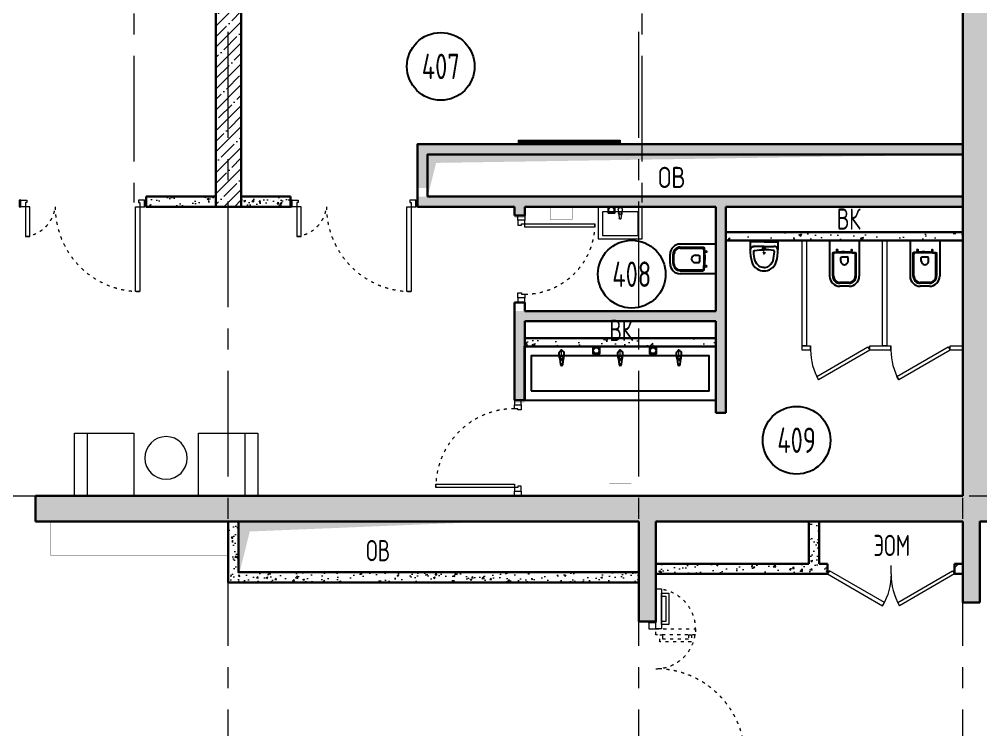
# Model space of a CAD drawing. Header units: millimetres. Extents: x -13407 to 93998, y -2611 to 109271.
# Drawn here: x 40216 to 51575, y 17199 to 25589 of the extents above; entities that cross this region are included whole.
import ezdxf
from ezdxf.enums import TextEntityAlignment as Align

# ---------------------------------------------------------------- set-up
doc = ezdxf.new("R2010")
doc.units = ezdxf.units.MM
for name, pattern in [('ACAD_ISO03W100', [30, 12, -18]), ('ADSK_Скрыто', [6, 3, -3]), ('CENTER', [2, 1.25, -0.25, 0.25, -0.25])]:
    doc.linetypes.add(name, pattern=pattern)
for name, color, linetype, lineweight in [('АР_Двери', 5, 'Continuous', 18), ('АР_Маркер экспликации', 239, 'Continuous', 13), ('АР_Номер помещения', 1, 'Continuous', 25), ('АР_Оси', 193, 'Continuous', 9), ('АР_Перегородки газоблок', 165, 'Continuous', 30), ('АР_Перегородки газоблок_Штрих', 165, 'Continuous', 5), ('АР_Перегородки сантехнические', 216, 'Continuous', 9), ('АР_Перегородки_кирпич_Штрих', 244, 'Continuous', 5), ('АР_Помещения_площадь', 19, 'Continuous', 9), ('АР_Сущ Несущая стена', 202, 'Continuous', 30), ('АР_Шкафы ЭОМ', 1, 'Continuous', 0), ('АР_Штриховка монолит', 250, 'Continuous', 9), ('Спринклеры', 7, 'Continuous', 18), ('ТХ_мебель передв', 250, 'Continuous', 13), ('ТХ_ОСНОВНОЙ', 103, 'Continuous', 25)]:
    doc.layers.add(name, color=color, linetype=linetype, lineweight=lineweight)
for name, color, linetype in [('АР_Отверстия', 251, 'Continuous'), ('ТХ_дозаторы', 7, 'Continuous'), ('ТХ_обор_бытовое', 14, 'Continuous'), ('ТХ_сантехника', 253, 'Continuous')]:
    doc.layers.add(name, color=color, linetype=linetype)
doc.layers.get('ТХ_ОСНОВНОЙ').off()
doc.styles.add('ICOCPEUR', font='isocpeur.ttf')
doc.styles.add('ISOCPEUR', font='isocpeur.ttf', dxfattribs={"width": 0.7})
doc.styles.get("Standard").update_dxf_attribs({"font": 'arial.ttf'})
pattern_1 = [(50, (-195010.61, -55205.68), (215.17805, -18.82564), [22.5, -247.5]), (355, (-195010.61, -55205.68), (-41.6254, 225.65764), [18, -198]), (100.45144, (-194992.68, -55207.25), (173.55265, 206.832), [19.12206, -210.34263]), (46.1842, (-195010.61, -55145.68), (320.1724, -49.65578), [33.75, -371.25]), (96.63564, (-194983.93, -55149.82), (280.3986, 292.23558), [28.6831, -315.51413]), (351.18416, (-195010.6, -55145.68), (280.3986, 292.2356), [27, -297]), (21, (-194980.61, -55160.68), (179.07212, -120.78567), [22.5, -247.5]), (326, (-194980.61, -55160.68), (72.9946, 217.54501), [18, -198]), (71.451445, (-194965.7, -55170.75), (252.06671, 96.75935), [19.12206, -210.34263]), (37.5, (-195010.615, -55205.68), (3.647957, 99.868156), [0, -195.6, 0, -201, 0, -198.75]), (7.5, (-195010.61, -55205.68), (78.92086, 118.323514), [0, -114.6, 0, -191.1, 0, -75.75]), (327.5, (-195077.515, -55205.68), (160.14673, -6.766462), [0, -75, 0, -234, 0, -310.5]), (317.5, (-195107.51, -55205.68), (174.95585, 30.031495), [0, -97.5, 0, -155.4, 0, -220.5])]

# ---------------------------------------------------------------- blocks, each defined once
blk = doc.blocks.new('*U145')
at = {"color": 253}
for p, q in [((-700, 0), (-700, 50)), ((0, 0), (0, 50))]:
    blk.add_line(p, q, dxfattribs=at)
blk.add_lwpolyline([(0, 0), (-606, -350), (-628, -312), (-22, 38)], close=True, dxfattribs=at)
blk.add_arc((0, 0), 700, 180, 210, dxfattribs=at)
blk = doc.blocks.new('*U146')
at = {"color": 253}
for p, q in [((-700, 0), (-700, 50)), ((0, 0), (0, 50))]:
    blk.add_line(p, q, dxfattribs=at)
blk.add_lwpolyline([(0, 0), (-606, -350), (-628, -312), (-22, 38)], close=True, dxfattribs=at)
blk.add_arc((0, 0), 700, 180, 210, dxfattribs=at)
blk = doc.blocks.new('Полуторная_на лестницу')
at = {"color": 253}
for points in [[(75, 80), (75, 1080), (125, 1080), (125, 80)], [(1375, 430), (1375, 80), (1425, 80), (1425, 430)]]:
    blk.add_lwpolyline(points, close=True, dxfattribs=at)
for points in [[(0, 0), (0, 80), (20, 80), (20, 0), (0, 0)], [(20, 80), (20, 0), (90, 0), (90, 30), (75, 30), (75, 80), (20, 80)], [(1480, 80), (1480, 0), (1410, 0), (1410, 30), (1425, 30), (1425, 80), (1480, 80)], [(1500, 0), (1500, 80), (1480, 80), (1480, 0), (1500, 0)]]:
    blk.add_lwpolyline(points, dxfattribs=at)
at = {"color": 253, "linetype": 'ACAD_ISO03W100', "ltscale": 3}
for centre, radius, start, end in [((75, 80), 1000, 0, 90), ((1465, 40), 392, 95.9075, 174.0925)]:
    blk.add_arc(centre, radius, start, end, dxfattribs=at)
blk = doc.blocks.new('*U242')
at = {"layer": 'АР_Номер помещения', "color": 253}
blk.add_circle((-14654, 591), 400, dxfattribs=at)
at = {"layer": 'АР_Номер помещения', "color": 253, "style": 'ISOCPEUR', "width": 0.7}
blk.add_attdef('НОМЕР_ПОМЕЩЕНИЯ', text='', height=300, dxfattribs=at).set_placement((-14654, 591), align=Align.MIDDLE_CENTER)
at = {"layer": 'АР_Помещения_площадь', "color": 253, "lineweight": 30, "width": 0.7, "flags": 104}
blk.add_attdef('ИМЯ_ПОМЕЩЕНИЯ', text='', height=100, dxfattribs=at).set_placement((158, 1217), align=Align.MIDDLE_CENTER)
blk = doc.blocks.new('*U243')
at = {"layer": 'АР_Номер помещения', "color": 253}
blk.add_circle((-21216, 2032), 400, dxfattribs=at)
at = {"layer": 'АР_Номер помещения', "color": 253, "style": 'ISOCPEUR', "width": 0.7}
blk.add_attdef('НОМЕР_ПОМЕЩЕНИЯ', text='', height=300, dxfattribs=at).set_placement((-21216, 2032), align=Align.MIDDLE_CENTER)
at = {"layer": 'АР_Помещения_площадь', "color": 253, "lineweight": 30, "width": 0.7, "flags": 104}
blk.add_attdef('ИМЯ_ПОМЕЩЕНИЯ', text='', height=100, dxfattribs=at).set_placement((158, 1217), align=Align.MIDDLE_CENTER)
blk = doc.blocks.new('*U227')
at = {"layer": 'АР_Номер помещения', "color": 253}
blk.add_circle((-20943, -3362), 400, dxfattribs=at)
at = {"layer": 'АР_Номер помещения', "color": 253, "style": 'ISOCPEUR', "width": 0.7}
blk.add_attdef('НОМЕР_ПОМЕЩЕНИЯ', text='', height=300, dxfattribs=at).set_placement((-20943, -3362), align=Align.MIDDLE_CENTER)
at = {"layer": 'АР_Помещения_площадь', "color": 253, "lineweight": 30, "width": 0.7, "flags": 104}
blk.add_attdef('ИМЯ_ПОМЕЩЕНИЯ', text='', height=100, dxfattribs=at).set_placement((158, 1217), align=Align.MIDDLE_CENTER)
blk = doc.blocks.new('*U99')
at = {"color": 253}
for p, q in [((-750, 0), (-750, 100)), ((0, 0), (0, 100))]:
    blk.add_line(p, q, dxfattribs=at)
blk.add_lwpolyline([(0, 0), (-650, -375), (-671, -337), (-22, 38)], close=True, dxfattribs=at)
blk.add_arc((0, 0), 750, 180, 210, dxfattribs=at)
blk = doc.blocks.new('*U100')
at = {"color": 253}
for p, q in [((-750, 0), (-750, 100)), ((0, 0), (0, 100))]:
    blk.add_line(p, q, dxfattribs=at)
blk.add_lwpolyline([(0, 0), (-650, -375), (-671, -337), (-22, 38)], close=True, dxfattribs=at)
blk.add_arc((0, 0), 750, 180, 210, dxfattribs=at)
blk = doc.blocks.new('Писуар')
at = {"color": 253}
for points in [[(0, 53), (116, 53, 0.328868), (164, 90, 0.066999), (145, 234, 0.172209), (82, 318, 0.143285), (0, 342, 0.143285), (-82, 318, 0.172209), (-145, 234, 0.066999), (-164, 90)], [(-58, 286, 0.137396), (-106, 222)], [(58, 286, -0.137396), (106, 222)], [(-164, 90, 0.328868), (-116, 53, 8)], [(0, 93, 0.419996), (-16, 77, 0.151492), (-11, 66), (0, 66)], [(0, 93, -0.419996), (16, 77, -0.151492), (11, 66), (0, 66)]]:
    blk.add_lwpolyline(points, format="xyb", dxfattribs=at)
for points in [[(0, 0), (-164, 0), (-164, 90)], [(0, 53), (-116, 53)], [(0, 0), (164, 0), (164, 90)]]:
    blk.add_lwpolyline(points, dxfattribs=at)
blk.add_lwpolyline([(-21, 0), (21, 0), (21, -16), (-21, -16)], close=True, dxfattribs=at)
for centre, radius, start, end in [((0, 187), 115, 90, 120.5102), ((282, 110), 404, 163.8712, 178.9693), ((3, 912), 819, 262.0158, 269.8149)]:
    blk.add_arc(centre, radius, start, end, dxfattribs=at)
at = {"color": 253, "extrusion": (0, 0, -1)}
for centre, radius, start, end in [((0, 187), 115, 90, 120.5102), ((282, 110), 404, 163.8712, 178.9693), ((3, 912), 819, 262.0158, 269.8149)]:
    blk.add_arc(centre, radius, start, end, dxfattribs=at)
at = {"color": 253}
for points, start_tangent, end_tangent in [([(-122, 117), (-111, 101)], (0.014037, -0.999901), (0.974129, -0.225992)), ([(122, 117), (111, 101)], (-0.014037, -0.999901), (-0.974129, -0.225992))]:
    blk.add_spline(points, degree=3, dxfattribs=dict(at, start_tangent=start_tangent, end_tangent=end_tangent))
for points in [[(-11, 132), (-11, 138), (-5, 138), (0, 138)], [(0, 122), (-5, 122), (-11, 127), (-11, 132)], [(11, 132), (11, 138), (5, 138), (0, 138)], [(0, 122), (5, 122), (11, 127), (11, 132)], [(164, 90), (159, 69), (138, 53), (116, 53)]]:
    blk.add_open_spline(points, degree=3, dxfattribs=at)
blk = doc.blocks.new('*U84')
at = {"color": 253}
for points in [[(-55, -80), (-55, 0), (-115, 0), (-115, -40), (-100, -40), (-100, -80), (-55, -80)], [(0, 0), (0, -80), (-55, -80), (-55, 0), (0, 0)], [(-1130, 0), (-1130, -80), (-1075, -80), (-1075, 0), (-1130, 0)], [(-1075, -80), (-1075, 0), (-1015, 0), (-1015, -40), (-1030, -40), (-1030, -80), (-1075, -80)]]:
    blk.add_lwpolyline(points, dxfattribs=at)
blk.add_lwpolyline([(-100, -80), (-100, -1010), (-140, -1010), (-140, -80)], close=True, dxfattribs=at)
at = {"color": 253, "linetype": 'ACAD_ISO03W100', "ltscale": 3}
blk.add_arc((-100, -80), 930, 180, 270, dxfattribs=at)
blk = doc.blocks.new('*U81')
at = {"color": 253}
blk.add_lwpolyline([(100, 80), (100, 910), (140, 910), (140, 80)], close=True, dxfattribs=at)
for points in [[(0, 0), (0, 80), (55, 80), (55, 0), (0, 0)], [(55, 80), (55, 0), (115, 0), (115, 40), (100, 40), (100, 80), (55, 80)], [(975, 80), (975, 0), (915, 0), (915, 40), (930, 40), (930, 80), (975, 80)], [(1030, 0), (1030, 80), (975, 80), (975, 0), (1030, 0)]]:
    blk.add_lwpolyline(points, dxfattribs=at)
at = {"color": 253, "linetype": 'ACAD_ISO03W100', "ltscale": 3}
blk.add_arc((100, 80), 830, 0, 90, dxfattribs=at)
blk = doc.blocks.new('Из_буфера31843')
at = {"color": 253}
for p, q in [((355.9, 103.6), (351.9, 61.7)), ((365.8, 166.1), (359.2, 113.1)), ((363.3, 86.6), (363.3, 101.5)), ((394.6, 113.1), (388, 166.1)), ((390.5, 101.5), (390.5, 86.6)), ((401.9, 61.7), (397.9, 103.6)), ((905.9, 103.6), (901.9, 61.7)), ((915.8, 166.1), (909.2, 113.1)), ((913.3, 86.6), (913.3, 101.5)), ((944.6, 113.1), (938, 166.1)), ((940.5, 101.5), (940.5, 86.6)), ((951.9, 61.7), (947.9, 103.6)), ((1455.8, 103.6), (1451.8, 61.7)), ((1465.7, 166.1), (1459.1, 113.1)), ((1463.2, 86.6), (1463.2, 101.5)), ((1494.5, 113.1), (1487.9, 166.1)), ((1490.4, 101.5), (1490.4, 86.6)), ((1501.8, 61.7), (1497.8, 103.6)), ((390.5, 86.6), (363.3, 86.6)), ((940.5, 86.6), (913.3, 86.6)), ((1490.4, 86.6), (1463.2, 86.6))]:
    blk.add_line(p, q, dxfattribs=at)
at = {"color": 253, "lineweight": 13, "ltscale": 500}
for p, q in [((376.9, 85), (376.9, 22.5)), ((926.9, 85), (926.9, 22.5)), ((1476.9, 85), (1476.9, 22.5))]:
    blk.add_line(p, q, dxfattribs=at)
at = {"color": 253}
for points in [[(1826.9, 500), (26.9, 500), (26.9, 0), (1826.9, 0)], [(1761.9, 415), (91.9, 415), (91.9, 85), (1761.9, 85)]]:
    blk.add_lwpolyline(points, close=True, dxfattribs=at)
for centre, major_axis, start_param, end_param in [((376.9, 101.7), (-14.9, -14.9), -1.35736, -0.875625), ((376.9, 101.7), (-14.9, 14.9), 4.498953, 6.496621), ((376.9, 101.5), (-9.62, 9.62), 3.926991, 7.068583), ((376.9, 164.7), (-7.91, 7.91), 4.051589, 6.943986), ((376.9, 101.7), (-14.9, 14.9), 4.017217, 4.498953), ((926.9, 101.7), (-14.9, -14.9), -1.35736, -0.875625), ((926.9, 101.7), (-14.9, 14.9), 4.498953, 6.496621), ((926.9, 101.5), (-9.62, 9.62), 3.926991, 7.068583), ((926.9, 164.7), (-7.91, 7.91), 4.051589, 6.943986), ((926.9, 101.7), (-14.9, 14.9), 4.017217, 4.498953), ((1476.8, 101.7), (-14.9, -14.9), -1.35736, -0.875625), ((1476.8, 101.7), (-14.9, 14.9), 4.498953, 6.496621), ((1476.8, 101.5), (-9.62, 9.62), 3.926991, 7.068583), ((1476.8, 164.7), (-7.91, 7.91), 4.051589, 6.943986), ((1476.8, 101.7), (-14.9, 14.9), 4.017217, 4.498953), ((376.9, 61.7), (-17.7, -17.7), -0.785398, 2.356194), ((926.9, 61.7), (-17.7, -17.7), -0.785398, 2.356194), ((1476.8, 61.7), (-17.7, -17.7), -0.785398, 2.356194)]:
    blk.add_ellipse(centre, major_axis=major_axis, ratio=1, start_param=start_param, end_param=end_param, dxfattribs=at)
blk = doc.blocks.new('дв.1700')
at = {"layer": 'АР_Двери', "color": 253}
for points in [[(-87, 0), (-87, -80), (-70, -80), (-70, 0), (-87, 0)], [(-70, -80), (-70, 0), (0, 0), (0, -30), (0, -30), (0, -80), (-70, -80)], [(1596, -80), (1596, 0), (1526, 0), (1526, -30), (1526, -30), (1526, -80), (1596, -80)], [(1613, 0), (1613, -80), (1596, -80), (1596, 0), (1613, 0)]]:
    blk.add_lwpolyline(points, dxfattribs=at)
for points in [[(0, -80), (-692, -876), (-639, -922), (53, -126)], [(1997, -150), (1526, -150), (1526, -80), (1997, -80)], [(20, -164), (-606, -884), (-542, -940), (84, -219)], [(-3, -190), (-583, -858), (-546, -890), (35, -223)], [(1947, -235), (1576, -235), (1576, -150), (1947, -150)], [(1912, -200), (1611, -200), (1611, -150), (1912, -150)]]:
    blk.add_lwpolyline(points, close=True, dxfattribs=at)
at = {"layer": 'АР_Двери', "color": 253, "linetype": 'ACAD_ISO03W100', "ltscale": 3}
for points in [[(0, -80), (0, -1135), (70, -1135), (70, -80)], [(1456, -551), (1456, -80), (1526, -80), (1526, -551)]]:
    blk.add_lwpolyline(points, close=True, dxfattribs=at)
for points in [[(70, -1050), (70, -1085), (155, -1085), (155, -130), (70, -130), (70, -165)], [(70, -1050), (120, -1050), (120, -165), (70, -165)], [(1456, -466), (1456, -501), (1371, -501), (1371, -130), (1456, -130), (1456, -165)], [(1456, -466), (1406, -466), (1406, -165), (1456, -165)]]:
    blk.add_lwpolyline(points, dxfattribs=at)
for centre, radius, start, end in [((0, -80), 1055, 229, 0), ((1526, -80), 471, 180, 351.4758)]:
    blk.add_arc(centre, radius, start, end, dxfattribs=at)
blk = doc.blocks.new('Из_буфера27431')
at = {"color": 253, "linetype": 'Continuous', "lineweight": 5}
for p, q in [((-139, 11), (-86, 18)), ((-139, 11), (-86, 18)), ((-76, 21), (-34, 25)), ((-76, 21), (-34, 25)), ((-59, 14), (-74, 14)), ((-59, 14), (-74, 14)), ((-59, -14), (-59, 14)), ((-59, -14), (-59, 14)), ((-86, -18), (-139, -11)), ((-86, -18), (-139, -11)), ((-34, -25), (-76, -21)), ((-34, -25), (-76, -21)), ((-74, -14), (-59, -14)), ((-74, -14), (-59, -14))]:
    blk.add_line(p, q, dxfattribs=at)
for points in [[(0, -260), (-380, -260), (-380, 260), (0, 260)], [(-59, -210), (-339, -210), (-339, 210), (-59, 210)], [(-59, -210), (-339, -210), (-339, 210), (-59, 210)]]:
    blk.add_lwpolyline(points, close=True, dxfattribs=at)
for centre, radius, start, end in [((-137, 0), 11.2, 97.1389, 262.8611), ((-137, 0), 11.2, 97.1389, 262.8611), ((-74, 0), 21.1, 122.771, 237.229), ((-74, 0), 21.1, 122.771, 237.229), ((-74, 0), 13.6, 90, 270), ((-74, 0), 13.6, 90, 270), ((-74, 0), 21.1, 95.1696, 122.771), ((-74, 0), 21.1, 95.1696, 122.771), ((-34, 0), 25, 270, 90), ((-34, 0), 25, 270, 90), ((-74, 0), 21.1, 237.229, 264.8304), ((-74, 0), 21.1, 237.229, 264.8304)]:
    blk.add_arc(centre, radius, start, end, dxfattribs=at)
blk = doc.blocks.new('унитаз поликлиники')
at = {"color": 253}
for p, q in [((0, 175), (0, -175)), ((0, 175), (420, 175)), ((420, 139), (150, 139)), ((420, 129), (157, 129)), ((126, 87), (100, 87)), ((112, 73), (112, 100)), ((192, -34), (192, 34)), ((242, 44), (202, 44)), ((494, 57), (494, -57)), ((504, 55), (504, -55)), ((540, 55), (540, -55)), ((126, -87), (99, -86)), ((112, -73), (112, -100)), ((242, -44), (202, -44)), ((0, -175), (420, -175)), ((420, -139), (148, -139)), ((420, -129), (155, -129))]:
    blk.add_line(p, q, dxfattribs=at)
for centre, radius, start, end in [((420, 55), 120, 0, 90), ((420, 55), 83.5, 359.8619, 90.3335), ((420, 55), 74, 0, 90), ((242, 0), 43.7, 270, 90), ((420, -55), 120, 270, 0), ((420, -55), 84, 270, 0), ((420, -55), 74, 270, 358.4018)]:
    blk.add_arc(centre, radius, start, end, dxfattribs=at)
at = {"color": 253, "extrusion": (0, 0, -1)}
for centre, major_axis, ratio, start_param, end_param in [((1158, 0), (-731, -726), 0.993775, 0.659849, 0.910919), ((984, 0), (-23, -941), 0.89728, 1.422258, 1.677847), ((150, 127), (-5.6, -10.5), 0.821373, 1.269211, 2.570669), ((154, 120), (-5.61, -7.72), 0.798093, 1.232924, 2.686723), ((112, 87), (3.55, 3.55), 1, 5.504025, 11.78721), ((202, -33), (4.12, -9.49), 0.964797, 0.42926, 1.943413), ((148, -127), (5.4, -10.4), 0.836443, 0.56114, 1.877577), ((155, -117), (5.3, -10.4), 0.842984, 0.549902, 1.8819)]:
    blk.add_ellipse(centre, major_axis=major_axis, ratio=ratio, start_param=start_param, end_param=end_param, dxfattribs=at)
at = {"color": 253}
for centre, major_axis, ratio, start_param, end_param in [((202, 33), (4.12, 9.49), 0.964797, 0.42926, 1.943413), ((112, -87), (3.54, -3.55), 1, 5.504025, 11.78721)]:
    blk.add_ellipse(centre, major_axis=major_axis, ratio=ratio, start_param=start_param, end_param=end_param, dxfattribs=at)
blk = doc.blocks.new('A$C3da1b1ea')
at = {"color": 253, "lineweight": 0}
blk.add_lwpolyline([(0, 0), (50, 0), (50, -1200), (0, -1200), (0, 0)], dxfattribs=at)
blk = doc.blocks.new('У101')
at = {"layer": 'ТХ_мебель передв', "color": 253, "const_width": 2}
blk.add_lwpolyline([(341448, -227858), (342148, -227858), (342148, -228258), (341448, -228258)], close=True, dxfattribs=at)
blk = doc.blocks.new('У240')
at = {"layer": 'ТХ_обор_бытовое', "color": 253, "lineweight": 0, "ltscale": 100, "transparency": 33554687, "const_width": 2}
blk.add_lwpolyline([(259065, 2932), (259065, 3192), (259215, 3192), (259215, 2932)], close=True, dxfattribs=at)
blk = doc.blocks.new('У017')
at = {"layer": 'ТХ_мебель передв', "color": 253}
blk.add_lwpolyline([(252942, -218302), (253682, -218302), (253682, -219002), (252942, -219002)], close=True, dxfattribs=at)
blk.add_lwpolyline([(252942, -219002), (252942, -218852), (253682, -218852), (253682, -219002)], dxfattribs=at)
blk = doc.blocks.new('Стол низкий')
at = {"layer": 'ТХ_мебель передв', "color": 253}
blk.add_open_spline([(184400, -228430, 0), (184400, -228568, 0), (184288, -228679, 0), (184151, -228679, 0), (184013, -228679, 0), (183897, -228568, 0), (183897, -228430, 0), (183897, -228287, 0), (184013, -228176, 0), (184151, -228176, 0), (184288, -228176, 0), (184400, -228287, 0), (184400, -228430, 0)], degree=3, knots=[0, 0, 0, 0, 1, 1, 1, 2, 2, 2, 3, 3, 3, 4, 4, 4, 4], dxfattribs=at)
blk = doc.blocks.new('A$C500e89c7')
at = {"color": 253, "ltscale": 100}
blk.add_circle((-37, 37), 35.3, dxfattribs=at)
at = {"layer": 'ТХ_дозаторы', "color": 253, "ltscale": 100}
blk.add_lwpolyline([(-73, 75), (0, 75), (0, 0), (-73, 0)], close=True, dxfattribs=at)

msp = doc.modelspace()

# ---------------------------------------------------------------- hatches: boundary and pattern name
at = {"layer": 'АР_Перегородки газоблок_Штрих', "ltscale": 100}
h = msp.add_hatch(dxfattribs=at)
h.set_pattern_fill('AR-CONC', color=253, scale=30)
h.set_pattern_definition([(50, (-195010.61, -55105.68), (215.17805, -18.82564), [22.5, -247.5]), (355, (-195010.61, -55105.68), (-41.6254, 225.65764), [18, -198]), (100.45144, (-194992.68, -55107.25), (173.55265, 206.832), [19.12206, -210.34263]), (46.1842, (-195010.61, -55045.68), (320.1724, -49.65578), [33.75, -371.25]), (96.63564, (-194983.93, -55049.82), (280.3986, 292.23558), [28.6831, -315.51413]), (351.18416, (-195010.6, -55045.68), (280.3986, 292.2356), [27, -297]), (21, (-194980.61, -55060.68), (179.07212, -120.78567), [22.5, -247.5]), (326, (-194980.61, -55060.68), (72.9946, 217.54501), [18, -198]), (71.451445, (-194965.7, -55070.75), (252.06671, 96.75935), [19.12206, -210.34263]), (37.5, (-195010.615, -55105.68), (3.647957, 99.868156), [0, -195.6, 0, -201, 0, -198.75]), (7.5, (-195010.61, -55105.68), (78.92086, 118.323514), [0, -114.6, 0, -191.1, 0, -75.75]), (327.5, (-195077.515, -55105.68), (160.14673, -6.766462), [0, -75, 0, -234, 0, -310.5]), (317.5, (-195107.51, -55105.68), (174.95585, 30.031495), [0, -97.5, 0, -155.4, 0, -220.5])])
h.paths.add_polyline_path([(51365, 24112.8), (44930.7, 24112.8), (44930.7, 23594.6), (45050.7, 23594.6), (45050.7, 23992.8), (51365, 23992.8)])
h = msp.add_hatch(dxfattribs=at)
h.set_pattern_fill('AR-CONC', color=253, scale=30)
h.set_pattern_definition(pattern_1)
h.paths.add_polyline_path([(42540, 23434.6), (42540, 23494.6), (41706.3, 23494.5), (41706.3, 23374.5), (41706.3, 23374.5), (41706.3, 23374.5), (41706.3, 23494.5), (41706.3, 23494.5), (41706.3, 23374.5), (42540, 23374.6)])
h = msp.add_hatch(dxfattribs=at)
h.set_pattern_fill('AR-CONC', color=253, scale=30)
h.set_pattern_definition(pattern_1)
h.paths.add_polyline_path([(43430.7, 23494.6), (42840, 23494.6), (42840, 23437.6), (42840, 23374.6), (43430.7, 23374.6)])
h = msp.add_hatch(dxfattribs=at)
h.set_pattern_fill('AR-CONC', color=253, scale=30)
h.set_pattern_definition(pattern_1)
h.paths.add_polyline_path([(46067.7, 22143), (48444.7, 22143), (48444.7, 23374.6), (46187.6, 23374.6), (46187.3, 23242.9), (46067.3, 23243.2), (46067.6, 23374.6), (44930.7, 23374.6), (44930.7, 23494.6), (51212.3, 23494.7), (51365, 23494.7), (51365, 23374.8), (48564.7, 23374.6), (48564.7, 20940.7), (48449.5, 20940.7), (48444.7, 20945.6), (48444.7, 22023), (46187.7, 22023), (46187.3, 21060), (46067.3, 21060)])
h = msp.add_hatch(dxfattribs=at)
h.set_pattern_fill('AR-CONC', color=253, scale=2)
h.set_pattern_definition([(50, (-462934.4, -147373.54), (364.36934, -31.87817), [38.1, -419.1]), (355, (-462934.4, -147373.54), (-70.48684, 382.1137), [30.48, -335.28117]), (100.451445, (-462904.04, -147376.2), (293.8825, 350.2355), [32.38002, -356.1805]), (46.1842, (-462934.4, -147271.94), (542.1581, -84.08466), [57.15, -628.65]), (96.63556, (-462889.2, -147278.95), (474.80827, 494.85225), [48.57005, -534.2712]), (351.18415, (-462934.4, -147271.94), (474.80827, 494.85225), [45.71993, -502.91946]), (21, (-462883.6, -147297.34), (303.22878, -204.5304), [38.1, -419.1]), (326, (-462883.6, -147297.34), (123.60406, 368.37593), [30.48, -335.28]), (71.451445, (-462858.33, -147314.4), (426.83284, 163.84554), [32.38002, -356.17988]), (37.5, (-462934.4, -147373.54), (6.177207, 169.110078), [0, -331.216, 0, -340.36, 0, -336.55]), (7.5, (-462934.4, -147373.54), (133.639325, 200.36115), [0, -194.056, 0, -323.596, 0, -128.27]), (327.5, (-463047.68, -147373.54), (271.18119, -11.457488), [0, -127, 0, -396.24, 0, -525.78]), (317.5, (-463098.48, -147373.54), (296.25836, 50.85298), [0, -165.1, 0, -263.144, 0, -373.38])])
h.paths.add_polyline_path([(48564.7, 23076), (51365, 23075.8), (51365, 22975.8), (48564.7, 22976)])
h = msp.add_hatch(dxfattribs=at)
h.set_pattern_fill('AR-CONC', color=253, scale=2)
h.set_pattern_definition([(50, (-460117.44, -148626.68), (364.36934, -31.87817), [38.1, -419.1]), (355, (-460117.44, -148626.7), (-70.48684, 382.1137), [30.48, -335.28117]), (100.451445, (-460087.08, -148629.34), (293.8825, 350.2355), [32.38002, -356.1805]), (46.1842, (-460117.44, -148525.1), (542.1581, -84.08466), [57.15, -628.65]), (96.63556, (-460072.26, -148532.1), (474.80827, 494.85225), [48.57005, -534.2712]), (351.18415, (-460117.44, -148525.1), (474.80827, 494.85225), [45.71993, -502.91946]), (21, (-460066.64, -148550.48), (303.22878, -204.5304), [38.1, -419.1]), (326, (-460066.64, -148550.5), (123.60406, 368.37593), [30.48, -335.28]), (71.451445, (-460041.37, -148567.53), (426.83284, 163.84554), [32.38002, -356.17988]), (37.5, (-460117.44, -148626.68), (6.177207, 169.110078), [0, -331.216, 0, -340.36, 0, -336.55]), (7.5, (-460117.44, -148626.68), (133.639325, 200.36115), [0, -194.056, 0, -323.596, 0, -128.27]), (327.5, (-460230.73, -148626.68), (271.18119, -11.457488), [0, -127, 0, -396.24, 0, -525.78]), (317.5, (-460281.53, -148626.68), (296.25836, 50.85298), [0, -165.1, 0, -263.144, 0, -373.38])])
h.paths.add_polyline_path([(46187.6, 21822.9), (48444.7, 21822.7), (48444.7, 21722.7), (46187.5, 21722.9)])
h = msp.add_hatch(dxfattribs=at)
h.set_pattern_fill('AR-CONC', color=253, scale=30)
h.set_pattern_definition(pattern_1)
h.paths.add_polyline_path([(42714.9, 19158.8), (42685, 19158.8), (42685, 19660), (42805, 19660), (42805, 19058.8), (47534.9, 19058.8), (47535.1, 18938.8), (42715.1, 18938.8)])
h = msp.add_hatch(dxfattribs=at)
h.set_pattern_fill('AR-CONC', color=253, scale=30)
h.set_pattern_definition(pattern_1)
h.paths.add_polyline_path([(47734.9, 19158.8), (49545, 19158.8), (49545, 19660), (49665, 19660), (49665, 19158.8), (49764.9, 19158.8), (49765.1, 19038.8), (47735.1, 19038.8)])
at = {"layer": 'АР_Перегородки_кирпич_Штрих', "ltscale": 100}
h = msp.add_hatch(dxfattribs=at)
h.set_pattern_fill('ANSI32', color=253, scale=500)
h.set_pattern_definition([(45, (-932377.64, 92240.3), (-132.58252, 132.58252), []), (45, (-932289.25, 92240.3), (-132.58252, 132.58252), [])])
h.paths.add_polyline_path([(51265, 19158.8), (51365, 19158.8), (51365, 19038.8), (51265, 19038.8)])
at = {"layer": 'АР_Штриховка монолит', "ltscale": 100}
h = msp.add_hatch(dxfattribs=at)
h.set_pattern_fill('ANSI35', color=253, scale=700)
h.set_pattern_definition([(45, (-951587.81, 109999.9), (-123.743687, 123.743687), []), (45, (-951464.07, 109999.9), (-123.743687, 123.743687), [218.75, -43.75, 0, -43.75])])
h.paths.add_polyline_path([(51665, 31445), (51365, 31445), (51365, 31145), (51365, 19960), (40410, 19960), (40410, 19660), (47535, 19660), (47535, 18477.5), (47735, 18477.5), (47735, 19660), (51365, 19660), (51365, 18702.5), (51565, 18702.5), (51565, 19660), (51665, 19660), (51665, 27280), (51665, 27280.3), (51665, 27480.3), (51665, 27480)])
h = msp.add_hatch(dxfattribs=at)
h.set_pattern_fill('ANSI35', color=253, scale=700)
h.set_pattern_definition([(45, (-931662.81, 121934.54), (-123.743687, 123.743687), []), (45, (-931539.07, 121934.54), (-123.743687, 123.743687), [218.75, -43.75, 0, -43.75])])
h.paths.add_polyline_path([(42840, 31145), (42540, 31145), (42540, 23374.6), (42840, 23374.6)])
at = {"layer": 'Спринклеры', "linetype": 'ADSK_Скрыто', "lineweight": 9}
for points in [[(45040.7, 23492.7), (45140.7, 23892.7), (51362.8, 23990.8), (45040.7, 23992.7)], [(42820, 19060), (42940, 19540), (45870, 19660), (42820, 19660)]]:
    msp.add_hatch(color=253, dxfattribs=at).paths.add_polyline_path(points)

# ---------------------------------------------------------------- linework, layer by layer
at = {"layer": 'АР_Оси', "color": 253, "linetype": 'CENTER', "ltscale": 1000}
for p, q in [((41569.9, 79157.5), (41569.9, 23425.1)), ((47569.9, 79157.5), (47569.9, 23425.1)), ((42685, -1811.3), (42685, 32496.2)), ((47535, -1811.3), (47535, 32496.2)), ((51365, -1811.3), (51365, 32496.2)), ((-12563.8, 19960), (71033.4, 19960))]:
    msp.add_line(p, q, dxfattribs=at)
at = {"layer": 'АР_Перегородки газоблок', "color": 253, "ltscale": 100}
msp.add_line((46067.7, 22243), (46187.7, 22243), dxfattribs=at)
for points in [[(51365, 24112.8), (44920.7, 24112.8), (44920.7, 23494.6)], [(45040.7, 23494.6), (45040.7, 23992.8), (51365, 23992.8)], [(41716.3, 23374.6), (41716.3, 23494.6)], [(42540, 23494.6), (41716.3, 23494.6)], [(43420.7, 23494.6), (42840, 23494.6)], [(43420.7, 23494.6), (43420.7, 23374.6)], [(44920.7, 23374.6), (44920.7, 23494.6)], [(51365, 23494.6), (45040.7, 23494.6)], [(42540, 23374.6), (41716.3, 23374.6)], [(43420.7, 23374.6), (42840, 23374.6)], [(46067.6, 23374.6), (44920.7, 23374.6)], [(46067.6, 23374.6), (46067.3, 23273.6)], [(46187.3, 23273.3), (46187.6, 23374.6)], [(48444.7, 23374.7), (46187.6, 23374.7)], [(48444.7, 23374.6), (48444.7, 22143)], [(48564.7, 20940.7), (48564.7, 23374.6)], [(51365, 23374.6), (48564.7, 23374.6)], [(46067.3, 23273.6), (46187.3, 23273.3)], [(51365, 23075.8), (48564.7, 23075.8)], [(48564.7, 22975.8), (51365, 22975.8)], [(46067.7, 22243), (46067.3, 21090)], [(46187.6, 22143), (46187.7, 22243)], [(48444.7, 22143), (46187.6, 22143)], [(46187.3, 21090), (46187.6, 22023)], [(48444.7, 22023), (46187.7, 22023)], [(48444.7, 22023), (48444.7, 20940.7)], [(48444.7, 21822.7), (46187.6, 21822.9)], [(46187.5, 21722.9), (48444.7, 21722.7)], [(46067.3, 21090), (46187.3, 21090)], [(48444.7, 20940.7), (48564.7, 20940.7)], [(42685, 19660), (42685, 18938.8), (47535, 18938.8)], [(42805, 19660), (42805, 19058.8), (47535, 19058.8)], [(49545, 19660), (49545, 19158.8)], [(49665, 19660), (49665, 19158.8)], [(49545, 19158.8), (47735, 19158.8)], [(49765, 19158.8), (49665, 19158.8)], [(49765, 19158.8), (49765, 19038.8)], [(51365, 19158.8), (51265, 19158.8)], [(51265, 19158.8), (51265, 19038.8)], [(47735, 19038.8), (49765, 19038.8)], [(51265, 19038.8), (51365, 19038.8)]]:
    msp.add_lwpolyline(points, dxfattribs=at)
at = {"layer": 'АР_Перегородки сантехнические', "color": 253, "lineweight": 0}
for points in [[(49464.7, 22975.8), (49514.7, 22975.8), (49514.7, 21730.8), (49464.7, 21730.8)], [(50415, 22975.8), (50465, 22975.8), (50465, 21730.8), (50415, 21730.8)], [(49464.7, 21680.8), (49464.7, 21730.8), (49564.7, 21730.8), (49564.7, 21680.8)], [(50264.7, 21680.8), (50264.7, 21730.8), (50513.2, 21730.8), (50513.2, 21680.8)], [(51213.2, 21680.8), (51213.2, 21730.8), (51365, 21730.8), (51365, 21680.8)]]:
    msp.add_lwpolyline(points, close=True, dxfattribs=at)
at = {"layer": 'АР_Сущ Несущая стена', "color": 253, "ltscale": 100}
for p, q in [((42540, 31145), (42540, 23374.6)), ((42840, 31145), (42840, 23374.6)), ((51365, 31145), (51365, 19960)), ((42540, 23374.6), (42840, 23374.6)), ((40410, 19960), (51365, 19960)), ((40410, 19960), (40410, 19660)), ((40410, 19660), (47535, 19660)), ((47535, 19660), (47535, 18477.5)), ((47735, 19660), (51365, 19660)), ((47735, 19660), (47735, 18477.5)), ((51365, 19660), (51365, 18702.5)), ((51565, 19660), (51665, 19660)), ((51565, 19660), (51565, 18702.5)), ((51365, 18702.5), (51565, 18702.5)), ((47735, 18477.5), (47535, 18477.5))]:
    msp.add_line(p, q, dxfattribs=at)
at = {"layer": 'ТХ_мебель передв', "color": 253, "const_width": 50}
msp.add_lwpolyline([(47315.1, 24137.8), (46115.1, 24137.8)], dxfattribs=at)

# ---------------------------------------------------------------- block references
at = {"layer": 'АР_Двери', "color": 253}
for name, p, rotation in [('Полуторная_на лестницу', (41716.3, 23454.6), 180), ('Полуторная_на лестницу', (44920.7, 23454.6), 180), ('*U81', (46107.7, 23273), 270), ('*U84', (46147.3, 19960), 270), ('дв.1700', (47655, 16864.5), 90.00000000000001)]:
    msp.add_blockref(name, p, dxfattribs=dict(at, rotation=rotation))
at = {"layer": 'АР_Двери', "color": 253, "lineweight": 30}
for name, p in [('*U145', (50264.7, 21680.8)), ('*U146', (51213.2, 21680.8))]:
    msp.add_blockref(name, p, dxfattribs=at)
at = {"layer": 'АР_Двери', "color": 253, "xscale": -1}
msp.add_blockref('*U99', (49765, 19038.8), dxfattribs=at)
at = {"layer": 'АР_Двери', "color": 253}
msp.add_blockref('*U100', (51265, 19038.8), dxfattribs=at)
at = {"layer": 'АР_Маркер экспликации', "color": 253}
ref = msp.add_blockref('*U227', (66139.3, 28394.2), dxfattribs=at)
ref.add_attrib('НОМЕР_ПОМЕЩЕНИЯ', '407', dxfattribs={"layer": 'АР_Номер помещения', "color": 253, "height": 300, "style": 'ISOCPEUR', "width": 0.7}).set_placement((45195.9, 25031.8), align=Align.MIDDLE_CENTER)
ref = msp.add_blockref('*U243', (68668.4, 20546.5), dxfattribs=at)
ref.add_attrib('НОМЕР_ПОМЕЩЕНИЯ', '408', dxfattribs={"layer": 'АР_Номер помещения', "color": 253, "height": 300, "style": 'ISOCPEUR', "width": 0.7}).set_placement((47452.1, 22578.1), align=Align.MIDDLE_CENTER)
ref = msp.add_blockref('*U242', (64052.7, 20026.9), dxfattribs=at)
ref.add_attrib('НОМЕР_ПОМЕЩЕНИЯ', '409', dxfattribs={"layer": 'АР_Номер помещения', "color": 253, "height": 300, "style": 'ISOCPEUR', "width": 0.7}).set_placement((49399.2, 20618.2), align=Align.MIDDLE_CENTER)
at = {"layer": 'ТХ_дозаторы', "color": 253, "ltscale": 100}
for p in [(47248.5, 23300.2), (47070.4, 21638.9), (47740.4, 21638.9)]:
    msp.add_blockref('A$C500e89c7', p, dxfattribs=at)
at = {"layer": 'ТХ_мебель передв', "color": 253, "lineweight": 0, "rotation": 90}
msp.add_blockref('A$C3da1b1ea', (46115.1, 24112.8), dxfattribs=at)
at = {"layer": 'ТХ_ОСНОВНОЙ', "color": 253, "xscale": -1, "rotation": 270.0000000000385}
msp.add_blockref('У240', (43556.1, -235840.4), dxfattribs=at)
at = {"layer": 'ТХ_ОСНОВНОЙ', "color": 253}
for name, p, rotation in [('У017', (259871.8, 273641.7), 270), ('У017', (-175966.8, -232981.7), 90), ('У240', (50378.3, -239105), 90)]:
    msp.add_blockref(name, p, dxfattribs=dict(at, rotation=rotation))
for name, p in [('Стол низкий', (-142198.7, 248836.1, 0)), ('У101', (-300862.9, 247517.8)), ('У101', (-300162.9, 247517.8)), ('У101', (-299462.9, 247517.8))]:
    msp.add_blockref(name, p, dxfattribs=at)
at = {"layer": 'ТХ_сантехника', "color": 253, "ltscale": 100, "xscale": -1, "rotation": 270}
msp.add_blockref('Из_буфера27431', (47316.1, 23374.6), dxfattribs=at)
at = {"layer": 'ТХ_сантехника', "color": 253, "ltscale": 100, "rotation": 180.0024708517842}
msp.add_blockref('Писуар', (49014.7, 22959.9), dxfattribs=at)
msp.add_blockref('Писуар', (49014.7, 22959.9), dxfattribs=at)
msp.add_blockref('Писуар', (49014.7, 22959.9), dxfattribs=at)
msp.add_blockref('Писуар', (49014.7, 22959.9), dxfattribs=at)
at = {"layer": 'ТХ_сантехника', "color": 253}
for p, rotation in [((49964.8, 22975.8), 270), ((49964.8, 22975.8), 270), ((50915.2, 22975.8), 270), ((50915.2, 22975.8), 270), ((48444.7, 22758.8), 180)]:
    msp.add_blockref('унитаз поликлиники', p, dxfattribs=dict(at, rotation=rotation))
at = {"layer": 'ТХ_сантехника', "color": 253, "xscale": 1.260064632255755, "yscale": 1.260064632255755, "zscale": 1.260064632255755, "rotation": 180}
msp.add_blockref('Из_буфера31843', (48483.8, 21722.8), dxfattribs=at)

# ---------------------------------------------------------------- texts
at = {"layer": 'АР_Отверстия', "color": 253, "ltscale": 100, "char_height": 250, "attachment_point": 5, "line_spacing_factor": 0.7, "style": 'ICOCPEUR'}
for s, insert in [('\\A1;{\\W0.8;ОВ}', (47924.1, 23721.3)), ('\\A1;{\\W0.7;ВК}', (50014.9, 23230)), ('\\A1;{\\W0.7;ВК}', (47327.4, 21914.8)), ('\\A1;{\\W0.7;ОВ}', (44454.7, 19314.1))]:
    msp.add_mtext(s, dxfattribs=dict(at, insert=insert))
at = {"layer": 'АР_Шкафы ЭОМ', "color": 253, "ltscale": 100, "insert": (50524.6, 19375.3), "char_height": 250, "attachment_point": 5, "style": 'ICOCPEUR'}
msp.add_mtext('\\A1;{\\W0.7;ЭОМ}', dxfattribs=at)

doc.saveas('drawing.dxf')
